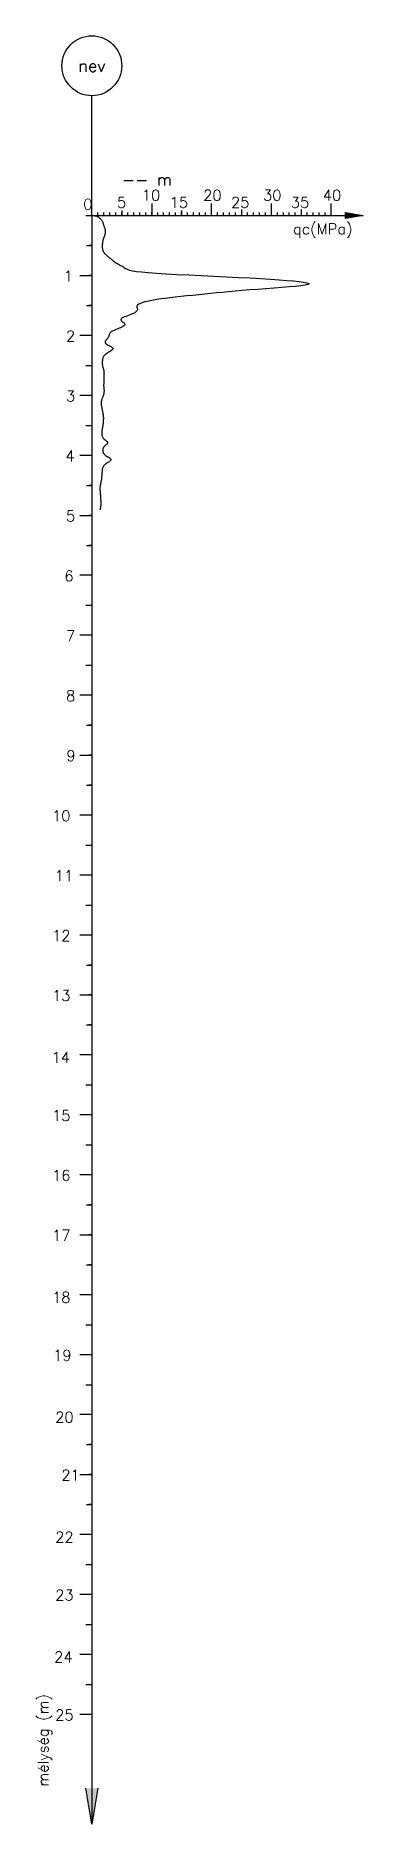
# Model space of a CAD drawing. Header units: metres. Extents: x -9 to 45, y -268 to 30.
import ezdxf
from ezdxf.enums import TextEntityAlignment as Align

# ---------------------------------------------------------------- set-up
doc = ezdxf.new("R2010")
doc.units = ezdxf.units.M
doc.layers.add('GT-szonda', color=7, linetype='Continuous')
doc.styles.add('gt_szonda', font='romans.shx')
doc.styles.get("Standard").update_dxf_attribs({"font": 'romans.shx'})

msp = doc.modelspace()

# ---------------------------------------------------------------- hatches: boundary and pattern name
at = {"layer": 'GT-szonda'}
h = msp.add_hatch(color=256, dxfattribs=at)
h.paths.add_polyline_path([(45.36, 0), (42.36, 0), (42.36, 0.5)])
h.paths.add_polyline_path([(45.36, 0), (42.36, -0.5), (42.36, 0)])
h = msp.add_hatch(color=256, dxfattribs=at)
h.paths.add_polyline_path([(0, -268.32), (0, -262.32), (1, -262.32)])
h.paths.add_polyline_path([(0, -268.32), (-1, -262.32), (0, -262.32)])

# ---------------------------------------------------------------- linework, layer by layer
for points in [[(0, 0), (0, 20)], [(0, 0), (0.91, -0.1), (1.04, -0.2), (1.17, -0.3), (1.29, -0.4), (1.4, -0.5), (1.5, -0.6), (1.59, -0.7), (1.67, -0.8), (1.73, -0.9), (1.78, -1), (1.82, -1.1), (1.85, -1.2), (1.88, -1.3), (1.91, -1.4), (1.94, -1.5), (1.97, -1.6), (2.01, -1.7), (2.04, -1.8), (2.08, -1.9), (2.12, -2), (2.16, -2.1), (2.19, -2.2), (2.21, -2.3), (2.23, -2.4), (2.25, -2.5), (2.25, -2.6), (2.25, -2.7), (2.25, -2.8), (2.23, -2.9), (2.21, -3), (2.19, -3.1), (2.16, -3.2), (2.13, -3.3), (2.1, -3.4), (2.06, -3.5), (2.02, -3.6), (1.99, -3.7), (1.95, -3.8), (1.92, -3.9), (1.89, -4), (1.86, -4.1), (1.84, -4.2), (1.81, -4.3), (1.79, -4.4), (1.78, -4.5), (1.77, -4.6), (1.76, -4.7), (1.75, -4.8), (1.74, -4.9), (1.74, -5), (1.74, -5.1), (1.74, -5.2), (1.75, -5.3), (1.75, -5.4), (1.77, -5.5), (1.78, -5.6), (1.8, -5.7), (1.83, -5.8), (1.87, -5.9), (1.92, -6), (1.98, -6.1), (2.05, -6.2), (2.14, -6.3), (2.23, -6.4), (2.33, -6.5), (2.45, -6.6), (2.56, -6.7), (2.68, -6.8), (2.81, -6.9), (2.92, -7), (3.04, -7.1), (3.16, -7.2), (3.27, -7.3), (3.39, -7.4), (3.51, -7.5), (3.64, -7.6), (3.78, -7.7), (3.92, -7.8), (4.08, -7.9), (4.25, -8), (4.43, -8.1), (4.62, -8.2), (4.81, -8.3), (4.99, -8.4), (5.16, -8.5), (5.31, -8.6), (5.45, -8.7), (5.6, -8.8), (5.77, -8.9), (6, -9), (6.32, -9.1), (6.79, -9.2), (7.44, -9.3), (8.31, -9.4), (9.43, -9.5), (10.79, -9.6), (12.39, -9.7), (14.21, -9.8), (16.18, -9.9), (18.25, -10), (20.37, -10.1), (22.48, -10.2), (24.52, -10.3), (26.45, -10.4), (28.23, -10.5), (29.86, -10.6), (31.32, -10.7), (32.59, -10.8), (33.7, -10.9), (34.63, -11), (35.37, -11.1), (35.91, -11.2), (36.22, -11.3), (36.29, -11.4), (36.09, -11.5), (35.63, -11.6), (34.94, -11.7), (34.03, -11.8), (32.96, -11.9), (31.75, -12), (30.44, -12.1), (29.09, -12.2), (27.73, -12.3), (26.39, -12.4), (25.12, -12.5), (23.93, -12.6), (22.83, -12.7), (21.81, -12.8), (20.83, -12.9), (19.87, -13), (18.89, -13.1), (17.89, -13.2), (16.87, -13.3), (15.85, -13.4), (14.86, -13.5), (13.92, -13.6), (13.05, -13.7), (12.24, -13.8), (11.52, -13.9), (10.87, -14), (10.28, -14.1), (9.75, -14.2), (9.28, -14.3), (8.87, -14.4), (8.52, -14.5), (8.22, -14.6), (7.98, -14.7), (7.79, -14.8), (7.65, -14.9), (7.57, -15), (7.53, -15.1), (7.53, -15.2), (7.54, -15.3), (7.57, -15.4), (7.6, -15.5), (7.62, -15.6), (7.61, -15.7), (7.58, -15.8), (7.53, -15.9), (7.43, -16), (7.31, -16.1), (7.16, -16.2), (6.97, -16.3), (6.76, -16.4), (6.52, -16.5), (6.26, -16.6), (5.98, -16.7), (5.7, -16.8), (5.44, -16.9), (5.2, -17), (5.01, -17.1), (4.89, -17.2), (4.83, -17.3), (4.84, -17.4), (4.91, -17.5), (5.02, -17.6), (5.15, -17.7), (5.27, -17.8), (5.38, -17.9), (5.46, -18), (5.5, -18.1), (5.49, -18.2), (5.44, -18.3), (5.34, -18.4), (5.2, -18.5), (5.02, -18.6), (4.81, -18.7), (4.58, -18.8), (4.33, -18.9), (4.07, -19), (3.83, -19.1), (3.6, -19.2), (3.39, -19.3), (3.23, -19.4), (3.1, -19.5), (3, -19.6), (2.94, -19.7), (2.91, -19.8), (2.88, -19.9), (2.86, -20), (2.84, -20.1), (2.81, -20.2), (2.76, -20.3), (2.69, -20.4), (2.62, -20.5), (2.53, -20.6), (2.44, -20.7), (2.36, -20.8), (2.29, -20.9), (2.24, -21), (2.22, -21.1), (2.24, -21.2), (2.31, -21.3), (2.42, -21.4), (2.56, -21.5), (2.74, -21.6), (2.94, -21.7), (3.13, -21.8), (3.3, -21.9), (3.43, -22), (3.51, -22.1), (3.53, -22.2), (3.5, -22.3), (3.41, -22.4), (3.29, -22.5), (3.13, -22.6), (2.97, -22.7), (2.8, -22.8), (2.63, -22.9), (2.48, -23), (2.33, -23.1), (2.21, -23.2), (2.1, -23.3), (2.01, -23.4), (1.94, -23.5), (1.88, -23.6), (1.84, -23.7), (1.81, -23.8), (1.79, -23.9), (1.77, -24), (1.76, -24.1), (1.76, -24.2), (1.75, -24.3), (1.75, -24.4), (1.75, -24.5), (1.74, -24.6), (1.75, -24.7), (1.75, -24.8), (1.76, -24.9), (1.78, -25), (1.8, -25.1), (1.83, -25.2), (1.85, -25.3), (1.88, -25.4), (1.91, -25.5), (1.94, -25.6), (1.96, -25.7), (1.99, -25.8), (2, -25.9), (2.02, -26), (2.03, -26.1), (2.03, -26.2), (2.04, -26.3), (2.03, -26.4), (2.03, -26.5), (2.02, -26.6), (2.02, -26.7), (2.02, -26.8), (2.01, -26.9), (2.01, -27), (2.01, -27.1), (2.01, -27.2), (2.01, -27.3), (2.01, -27.4), (2.01, -27.5), (2, -27.6), (2, -27.7), (1.99, -27.8), (1.99, -27.9), (1.98, -28), (1.98, -28.1), (1.97, -28.2), (1.97, -28.3), (1.97, -28.4), (1.98, -28.5), (1.98, -28.6), (2, -28.7), (2.01, -28.8), (2.02, -28.9), (2.03, -29), (2.04, -29.1), (2.04, -29.2), (2.04, -29.3), (2.03, -29.4), (2.02, -29.5), (2.01, -29.6), (2, -29.7), (1.98, -29.8), (1.95, -29.9), (1.92, -30), (1.88, -30.1), (1.84, -30.2), (1.8, -30.3), (1.76, -30.4), (1.72, -30.5), (1.68, -30.6), (1.64, -30.7), (1.61, -30.8), (1.59, -30.9), (1.57, -31), (1.56, -31.1), (1.56, -31.2), (1.56, -31.3), (1.56, -31.4), (1.57, -31.5), (1.58, -31.6), (1.6, -31.7), (1.61, -31.8), (1.63, -31.9), (1.65, -32), (1.67, -32.1), (1.68, -32.2), (1.7, -32.3), (1.72, -32.4), (1.74, -32.5), (1.76, -32.6), (1.78, -32.7), (1.8, -32.8), (1.82, -32.9), (1.85, -33), (1.86, -33.1), (1.88, -33.2), (1.9, -33.3), (1.91, -33.4), (1.92, -33.5), (1.93, -33.6), (1.93, -33.7), (1.93, -33.8), (1.93, -33.9), (1.93, -34), (1.92, -34.1), (1.92, -34.2), (1.91, -34.3), (1.9, -34.4), (1.89, -34.5), (1.88, -34.6), (1.87, -34.7), (1.86, -34.8), (1.85, -34.9), (1.83, -35), (1.82, -35.1), (1.8, -35.2), (1.79, -35.3), (1.77, -35.4), (1.75, -35.5), (1.73, -35.6), (1.71, -35.7), (1.7, -35.8), (1.69, -35.9), (1.68, -36), (1.67, -36.1), (1.67, -36.2), (1.67, -36.3), (1.67, -36.4), (1.67, -36.5), (1.68, -36.6), (1.7, -36.7), (1.72, -36.8), (1.76, -36.9), (1.81, -37), (1.88, -37.1), (1.97, -37.2), (2.07, -37.3), (2.2, -37.4), (2.33, -37.5), (2.44, -37.6), (2.54, -37.7), (2.6, -37.8), (2.62, -37.9), (2.59, -38), (2.52, -38.1), (2.42, -38.2), (2.3, -38.3), (2.19, -38.4), (2.08, -38.5), (1.99, -38.6), (1.92, -38.7), (1.87, -38.8), (1.84, -38.9), (1.82, -39), (1.81, -39.1), (1.82, -39.2), (1.83, -39.3), (1.85, -39.4), (1.88, -39.5), (1.92, -39.6), (1.98, -39.7), (2.05, -39.8), (2.15, -39.9), (2.28, -40), (2.43, -40.1), (2.6, -40.2), (2.77, -40.3), (2.93, -40.4), (3.06, -40.5), (3.15, -40.6), (3.18, -40.7), (3.16, -40.8), (3.08, -40.9), (2.96, -41), (2.82, -41.1), (2.65, -41.2), (2.49, -41.3), (2.34, -41.4), (2.21, -41.5), (2.1, -41.6), (2.01, -41.7), (1.94, -41.8), (1.88, -41.9), (1.84, -42), (1.8, -42.1), (1.77, -42.2), (1.75, -42.3), (1.73, -42.4), (1.72, -42.5), (1.71, -42.6), (1.7, -42.7), (1.7, -42.8), (1.69, -42.9), (1.68, -43), (1.68, -43.1), (1.67, -43.2), (1.66, -43.3), (1.65, -43.4), (1.64, -43.5), (1.63, -43.6), (1.62, -43.7), (1.61, -43.8), (1.6, -43.9), (1.59, -44), (1.58, -44.1), (1.56, -44.2), (1.54, -44.3), (1.52, -44.4), (1.5, -44.5), (1.48, -44.6), (1.46, -44.7), (1.44, -44.8), (1.42, -44.9), (1.4, -45), (1.38, -45.1), (1.37, -45.2), (1.36, -45.3), (1.35, -45.4), (1.35, -45.5), (1.35, -45.6), (1.36, -45.7), (1.36, -45.8), (1.37, -45.9), (1.38, -46), (1.39, -46.1), (1.39, -46.2), (1.4, -46.3), (1.41, -46.4), (1.41, -46.5), (1.42, -46.6), (1.42, -46.7), (1.43, -46.8), (1.44, -46.9), (1.44, -47), (1.45, -47.1), (1.46, -47.2), (1.46, -47.3), (1.47, -47.4), (1.48, -47.5), (1.49, -47.6), (1.49, -47.7), (1.5, -47.8), (1.51, -47.9), (1.51, -48), (1.51, -48.1), (1.5, -48.2), (1.49, -48.3), (1.48, -48.4), (1.46, -48.5), (1.44, -48.6), (1.42, -48.7), (1.4, -48.8), (1.39, -48.9), (1.37, -49), (1.36, -49.1)]]:
    msp.add_lwpolyline(points)
msp.add_circle((0, 25), 5)
at = {"layer": 'GT-szonda', "extrusion": (0, 0, -1)}
for p, q in [((-1, 0), (5, 0)), ((0, 0), (45.36, 0))]:
    msp.add_line(p, q, dxfattribs=at)
at = {"layer": 'GT-szonda'}
for p, q in [((0, 0), (0, 1)), ((1, 0), (1, 0.5)), ((2, 0), (2, 0.5)), ((3, 0), (3, 0.5)), ((4, 0), (4, 0.5)), ((5, 0.88), (5, 0)), ((5, 0), (5, 0.5)), ((6, 0), (6, 0.5)), ((7, 0), (7, 0.5)), ((8, 0), (8, 0.5)), ((9, 0), (9, 0.5)), ((10, 2), (10, 0)), ((10, 0), (10, 0.5)), ((11, 0), (11, 0.5)), ((12, 0), (12, 0.5)), ((13, 0), (13, 0.5)), ((14, 0), (14, 0.5)), ((15, 0.88), (15, 0)), ((15, 0), (15, 0.5)), ((16, 0), (16, 0.5)), ((17, 0), (17, 0.5)), ((18, 0), (18, 0.5)), ((19, 0), (19, 0.5)), ((20, 0.5), (20, 2)), ((20, 0), (20, 0.5)), ((21, 0), (21, 0.5)), ((22, 0), (22, 0.5)), ((23, 0), (23, 0.5)), ((24, 0), (24, 0.5)), ((25, 1), (25, 0)), ((26, 0), (26, 0.5)), ((27, 0), (27, 0.5)), ((28, 0), (28, 0.5)), ((29, 0), (29, 0.5)), ((30, 0.5), (30, 2)), ((30, 0), (30, 0.5)), ((31, 0), (31, 0.5)), ((32, 0), (32, 0.5)), ((33, 0), (33, 0.5)), ((34, 0), (34, 0.5)), ((35, 1), (35, 0)), ((36, 0), (36, 0.5)), ((37, 0), (37, 0.5)), ((38, 0), (38, 0.5)), ((39, 0), (39, 0.5)), ((40, 0), (40, 2)), ((42.36, 0.5), (45.36, 0)), ((42.36, -0.5), (42.36, 0.5)), ((42.47, 0), (42.47, 0.5)), ((45.36, 0), (42.36, -0.5)), ((-0.87, -5), (0, -5)), ((0, -5), (-0.5, -5)), ((-2, -10), (0, -10)), ((0, -10), (-0.5, -10)), ((-0.87, -15), (0, -15)), ((0, -15), (-0.5, -15)), ((-0.5, -20), (-2, -20)), ((0, -20), (-0.5, -20)), ((-1, -25), (0, -25)), ((-0.5, -30), (-2, -30)), ((0, -30), (-0.5, -30)), ((-1, -35), (0, -35)), ((0, -40), (-2, -40)), ((-0.87, -45), (0, -45)), ((0, -45), (-0.5, -45)), ((-2, -50), (0, -50)), ((0, -50), (-0.5, -50)), ((-0.87, -55), (0, -55)), ((0, -55), (-0.5, -55)), ((-0.5, -60), (-2, -60)), ((0, -60), (-0.5, -60)), ((-1, -65), (0, -65)), ((-0.5, -70), (-2, -70)), ((0, -70), (-0.5, -70)), ((-1, -75), (0, -75)), ((0, -80), (-2, -80)), ((-0.87, -85), (0, -85)), ((0, -85), (-0.5, -85)), ((-2, -90), (0, -90)), ((0, -90), (-0.5, -90)), ((-0.87, -95), (0, -95)), ((0, -95), (-0.5, -95)), ((-0.5, -100), (-2, -100)), ((0, -100), (-0.5, -100)), ((-1, -105), (0, -105)), ((-0.5, -110), (-2, -110)), ((0, -110), (-0.5, -110)), ((-1, -115), (0, -115)), ((0, -120), (-2, -120)), ((-0.87, -125), (0, -125)), ((0, -125), (-0.5, -125)), ((-2, -130), (0, -130)), ((0, -130), (-0.5, -130)), ((-0.87, -135), (0, -135)), ((0, -135), (-0.5, -135)), ((-0.5, -140), (-2, -140)), ((0, -140), (-0.5, -140)), ((-1, -145), (0, -145)), ((-0.5, -150), (-2, -150)), ((0, -150), (-0.5, -150)), ((-1, -155), (0, -155)), ((0, -160), (-2, -160)), ((-0.87, -165), (0, -165)), ((0, -165), (-0.5, -165)), ((-2, -170), (0, -170)), ((0, -170), (-0.5, -170)), ((-0.87, -175), (0, -175)), ((0, -175), (-0.5, -175)), ((-0.5, -180), (-2, -180)), ((0, -180), (-0.5, -180)), ((-1, -185), (0, -185)), ((-0.5, -190), (-2, -190)), ((0, -190), (-0.5, -190)), ((-1, -195), (0, -195)), ((0, -200), (-2, -200)), ((-0.87, -205), (0, -205)), ((0, -205), (-0.5, -205)), ((-2, -210), (0, -210)), ((0, -210), (-0.5, -210)), ((-0.87, -215), (0, -215)), ((0, -215), (-0.5, -215)), ((-0.5, -220), (-2, -220)), ((0, -220), (-0.5, -220)), ((-1, -225), (0, -225)), ((-0.5, -230), (-2, -230)), ((0, -230), (-0.5, -230)), ((-1, -235), (0, -235)), ((0, -240), (-2, -240)), ((-1, -245), (0, -245)), ((-0.5, -250), (-2, -250)), ((0, -250), (-0.5, -250)), ((0, -268.32), (-1, -262.32)), ((1, -262.32), (0, -268.32))]:
    msp.add_line(p, q, dxfattribs=at)
at = {"layer": 'GT-szonda', "color": 0, "extrusion": (0, 0, -1)}
msp.add_line((0, 0), (0, -268.32), dxfattribs=at)

# ---------------------------------------------------------------- texts
msp.add_text('nev', height=2).set_placement((0, 25), align=Align.MIDDLE_CENTER)
msp.add_text('-- m', height=2).set_placement((5, 5))
at = {"layer": 'GT-szonda', "color": 51, "extrusion": (0, 0, -1), "style": 'gt_szonda', "text_generation_flag": 2}
for s, p in [('5', (-4.97, 1.3)), ('10', (-9.89, 2.5)), ('15', (-14.54, 1.3)), ('20', (-20.15, 2.5)), ('25', (-24.79, 1.3)), ('30', (-30.15, 2.5)), ('35', (-34.79, 1.3)), ('40', (-40.15, 2.5))]:
    msp.add_text(s, height=1.8, dxfattribs=at).set_placement(p, align=Align.CENTER)
at = {"layer": 'GT-szonda', "color": 51, "style": 'gt_szonda', "text_generation_flag": 2}
msp.add_text('0', height=1.8, dxfattribs=at).set_placement((0.1, 1))
at = {"layer": 'GT-szonda', "color": 51, "style": 'gt_szonda'}
msp.add_text('qc(MPa)', height=1.8, dxfattribs=at).set_placement((33.62, -3.12))
at = {"layer": 'GT-szonda', "color": 51, "extrusion": (0, 0, -1), "style": 'gt_szonda', "text_generation_flag": 2}
for s, p in [('1', (4.67, -11)), ('2', (4.32, -21)), ('3', (4.32, -31)), ('4', (4.4, -41)), ('5', (4.32, -51)), ('6', (4.59, -61)), ('7', (4.32, -71)), ('8', (4.32, -81)), ('9', (4.25, -91)), ('10', (6.65, -101)), ('11', (6.19, -111)), ('12', (6.65, -121)), ('13', (6.65, -131)), ('14', (6.72, -141.33)), ('15', (6.65, -151)), ('16', (6.65, -161)), ('17', (6.65, -171)), ('18', (6.65, -181.33)), ('19', (6.47, -191)), ('20', (6.13, -201.33)), ('21', (5.1, -211)), ('22', (6.13, -221.33)), ('23', (6.13, -231)), ('24', (6.3, -241.33)), ('25', (6.13, -251))]:
    msp.add_text(s, height=1.8, dxfattribs=at).set_placement(p)
at = {"layer": 'GT-szonda', "color": 51, "style": 'gt_szonda'}
msp.add_text('mélység (m)', height=1.8, rotation=90, dxfattribs=at).set_placement((-7.24, -262.05))

doc.saveas('drawing.dxf')
